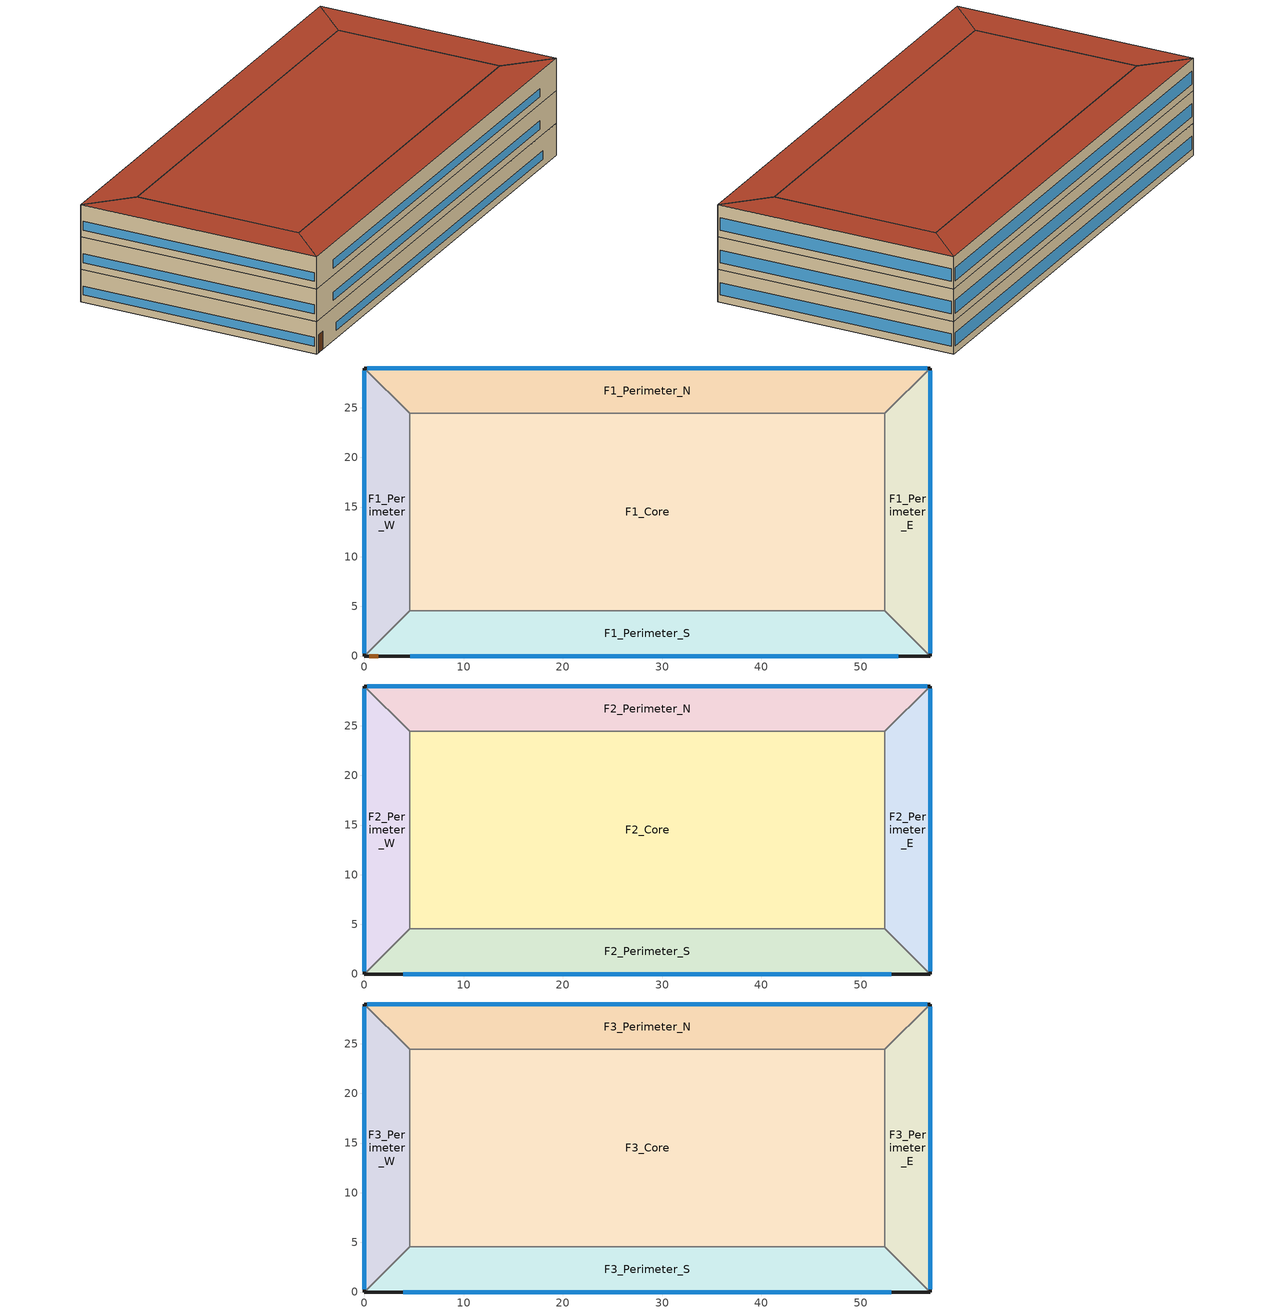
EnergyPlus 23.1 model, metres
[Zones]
F1_Perimeter_S
 floor ground (Slab): 4.57,4.57 52.43,4.57 57,0 0,0 z0
 wall outside (Exterior Wall): 0,0 57,0 z0:3.92
 wall to F1_Perimeter_E (Interior Wall): 57,0 52.43,4.57 z0:3.92
 wall to F1_Core (Interior Wall): 52.43,4.57 4.57,4.57 z0:3.92
 wall to F1_Perimeter_W (Interior Wall): 4.57,4.57 0,0 z0:3.92
 window (Window): 4.63,0 53.78,0 z0.9:1.9
 door (Exterior Door): 0.5,0 1.41,0 z0:2.13
F1_Perimeter_E
 floor ground (Slab): 52.43,4.57 52.43,24.43 57,29 57,0 z0
 wall outside (Exterior Wall): 57,0 57,29 z0:3.92
 wall to F1_Perimeter_N (Interior Wall): 57,29 52.43,24.43 z0:3.92
 wall to F1_Core (Interior Wall): 52.43,24.43 52.43,4.57 z0:3.92
 window (Window): 57,0.3 57,28.7 z0.9:2.38
F1_Perimeter_N
 floor ground (Slab): 52.43,24.43 4.57,24.43 0,29 57,29 z0
 wall outside (Exterior Wall): 57,29 0,29 z0:3.92
 wall to F1_Perimeter_W (Interior Wall): 0,29 4.57,24.43 z0:3.92
 wall to F1_Core (Interior Wall): 4.57,24.43 52.43,24.43 z0:3.92
 window (Window): 56.7,29 0.3,29 z0.9:2.45
F1_Perimeter_W
 floor ground (Slab): 4.57,24.43 4.57,4.57 0,0 0,29 z0
 wall outside (Exterior Wall): 0,29 0,0 z0:3.92
 wall to F1_Core (Interior Wall): 4.57,4.57 4.57,24.43 z0:3.92
 window (Window): 0,28.7 0,0.3 z0.9:1.94
F1_Core
 floor ground (Slab): 4.57,24.43 52.43,24.43 52.43,4.57 4.57,4.57 z0
F2_Perimeter_S
 floor to F1_Perimeter_S (Interior Floor): 4.57,4.57 52.43,4.57 57,0 0,0 z3.92
 wall outside (Exterior Wall): 0,0 57,0 z3.92:7.84
 wall to F2_Perimeter_E (Interior Wall): 57,0 52.43,4.57 z3.92:7.84
 wall to F2_Core (Interior Wall): 52.43,4.57 4.57,4.57 z3.92:7.84
 wall to F2_Perimeter_W (Interior Wall): 4.57,4.57 0,0 z3.92:7.84
 window (Window): 3.92,0 53.08,0 z4.82:5.82
F2_Perimeter_E
 floor to F1_Perimeter_E (Interior Floor): 52.43,4.57 52.43,24.43 57,29 57,0 z3.92
 wall outside (Exterior Wall): 57,0 57,29 z3.92:7.84
 wall to F2_Perimeter_N (Interior Wall): 57,29 52.43,24.43 z3.92:7.84
 wall to F2_Core (Interior Wall): 52.43,24.43 52.43,4.57 z3.92:7.84
 window (Window): 57,0.3 57,28.7 z4.82:6.3
F2_Perimeter_N
 floor to F1_Perimeter_N (Interior Floor): 52.43,24.43 4.57,24.43 0,29 57,29 z3.92
 wall outside (Exterior Wall): 57,29 0,29 z3.92:7.84
 wall to F2_Perimeter_W (Interior Wall): 0,29 4.57,24.43 z3.92:7.84
 wall to F2_Core (Interior Wall): 4.57,24.43 52.43,24.43 z3.92:7.84
 window (Window): 56.7,29 0.3,29 z4.82:6.37
F2_Perimeter_W
 floor to F1_Perimeter_W (Interior Floor): 4.57,24.43 4.57,4.57 0,0 0,29 z3.92
 wall outside (Exterior Wall): 0,29 0,0 z3.92:7.84
 wall to F2_Core (Interior Wall): 4.57,4.57 4.57,24.43 z3.92:7.84
 window (Window): 0,28.7 0,0.3 z4.82:5.86
F2_Core
 floor to F1_Core (Interior Floor): 4.57,24.43 52.43,24.43 52.43,4.57 4.57,4.57 z3.92
F3_Perimeter_S
 floor to F2_Perimeter_S (Interior Floor): 4.57,4.57 52.43,4.57 57,0 0,0 z7.84
 wall outside (Exterior Wall): 0,0 57,0 z7.84:11.76
 wall to F3_Perimeter_E (Interior Wall): 57,0 52.43,4.57 z7.84:11.76
 wall to F3_Core (Interior Wall): 52.43,4.57 4.57,4.57 z7.84:11.76
 wall to F3_Perimeter_W (Interior Wall): 4.57,4.57 0,0 z7.84:11.76
 window (Window): 3.92,0 53.08,0 z8.74:9.74
 roof outside (Roof): 0,0 57,0 52.43,4.57 4.57,4.57 z11.76
F3_Perimeter_E
 floor to F2_Perimeter_E (Interior Floor): 52.43,4.57 52.43,24.43 57,29 57,0 z7.84
 wall outside (Exterior Wall): 57,0 57,29 z7.84:11.76
 wall to F3_Perimeter_N (Interior Wall): 57,29 52.43,24.43 z7.84:11.76
 wall to F3_Core (Interior Wall): 52.43,24.43 52.43,4.57 z7.84:11.76
 window (Window): 57,0.3 57,28.7 z8.74:10.22
 roof outside (Roof): 57,0 57,29 52.43,24.43 52.43,4.57 z11.76
F3_Perimeter_N
 floor to F2_Perimeter_N (Interior Floor): 52.43,24.43 4.57,24.43 0,29 57,29 z7.84
 wall outside (Exterior Wall): 57,29 0,29 z7.84:11.76
 wall to F3_Perimeter_W (Interior Wall): 0,29 4.57,24.43 z7.84:11.76
 wall to F3_Core (Interior Wall): 4.57,24.43 52.43,24.43 z7.84:11.76
 window (Window): 56.7,29 0.3,29 z8.74:10.29
 roof outside (Roof): 57,29 0,29 4.57,24.43 52.43,24.43 z11.76
F3_Perimeter_W
 floor to F2_Perimeter_W (Interior Floor): 4.57,24.43 4.57,4.57 0,0 0,29 z7.84
 wall outside (Exterior Wall): 0,29 0,0 z7.84:11.76
 wall to F3_Core (Interior Wall): 4.57,4.57 4.57,24.43 z7.84:11.76
 window (Window): 0,28.7 0,0.3 z8.74:9.78
 roof outside (Roof): 0,29 0,0 4.57,4.57 4.57,24.43 z11.76
F3_Core
 floor to F2_Core (Interior Floor): 4.57,24.43 52.43,24.43 52.43,4.57 4.57,4.57 z7.84
 roof outside (Roof): 4.57,4.57 52.43,4.57 52.43,24.43 4.57,24.43 z11.76
[Building]
V05-medium-office-baltimore: 180, Suburbs, 0.04, 0.4, FullExterior, 25, 6
[Site:Location]
Baltimore MD: 39.17, -76.68, -5, 45
[Site:GroundTemperature:BuildingSurface]
10, 10.1, 13, 15.6, 18.2, 20.5, 21.7, 21.1, 19.2, 15.3, 13.5, 10
[SizingPeriod:DesignDay]
Baltimore Blt Washngtn IntL Ann Htg 99.6% Condns DB: 1, 21, WinterDesignDay, -10.6, 0, DefaultMultipliers, , Wetbulb, -10.6, , , , , 100786, 3.9, 290, No, No, No, ASHRAEClearSky, , , , , 0
Baltimore Blt Washngtn IntL Ann Clg .4% Condns DB=>MWB: 7, 21, SummerDesignDay, 34.4, 10.4, DefaultMultipliers, , Wetbulb, 23.9, , , , , 100786, 4.6, 280, No, No, No, ASHRAETau, , , 0.552, 1.769
[Material]
Carpet pad 12mm: MediumRough, 0.0127, 0.06, 288, 1380, 0.9, 0.6, 0.6
Cast concrete 200mm: MediumRough, 0.2, 1.73, 2243, 837, 0.9, 0.6, 0.6
Gypsum board 13mm: MediumRough, 0.0127, 0.16, 800, 1090, 0.9, 0.6, 0.6
Metal deck 1.5mm: MediumRough, 0.0015, 45, 7680, 418, 0.9, 0.6, 0.6
Polyiso board 100mm: MediumRough, 0.1, 0.024, 30, 1470, 0.9, 0.6, 0.6
Roof membrane 10mm: MediumRough, 0.0095, 0.16, 1121, 1460, 0.9, 0.6, 0.6
Stucco 25mm: MediumRough, 0.025, 0.72, 1856, 840, 0.9, 0.6, 0.6
XPS board 75mm: MediumRough, 0.075, 0.029, 35, 1400, 0.9, 0.6, 0.6
Door panel: MediumSmooth, 0.045, 0.15, 600, 1630, 0.9, 0.6, 0.6
[Construction]
Exterior Wall: Stucco 25mm, XPS board 75mm, Cast concrete 200mm, Gypsum board 13mm
Roof: Roof membrane 10mm, Polyiso board 100mm, Metal deck 1.5mm
Slab: Cast concrete 200mm, Carpet pad 12mm
Interior Floor: Cast concrete 200mm
Interior Wall: Gypsum board 13mm, Gypsum board 13mm
Window: Glazing
Exterior Door: Door panel
[WindowMaterial:SimpleGlazingSystem]
Glazing: 2.2, 0.31, 0.55
[Zone]
F1_Perimeter_S; F1_Perimeter_E; F1_Perimeter_N; F1_Perimeter_W; F1_Core; F2_Perimeter_S; F2_Perimeter_E; F2_Perimeter_N; F2_Perimeter_W; F2_Core; F3_Perimeter_S; F3_Perimeter_E; F3_Perimeter_N; F3_Perimeter_W; F3_Core: 0, 0, 0, 0, 1, 1, autocalculate, autocalculate, autocalculate, , , Yes
[People]
F1_Perimeter_S People: F1_Perimeter_S, Occupancy Schedule, People, 15.1189, , , 0.3, autocalculate, Activity Schedule
F1_Perimeter_E People: F1_Perimeter_E, Occupancy Schedule, People, 7.0447, , , 0.3, autocalculate, Activity Schedule
F1_Perimeter_N People: F1_Perimeter_N, Occupancy Schedule, People, 15.1189, , , 0.3, autocalculate, Activity Schedule
F1_Perimeter_W People: F1_Perimeter_W, Occupancy Schedule, People, 7.0447, , , 0.3, autocalculate, Activity Schedule
F1_Core People: F1_Core, Occupancy Schedule, People, 59.976, , , 0.3, autocalculate, Activity Schedule
F2_Perimeter_S People: F2_Perimeter_S, Occupancy Schedule, People, 15.1189, , , 0.3, autocalculate, Activity Schedule
F2_Perimeter_E People: F2_Perimeter_E, Occupancy Schedule, People, 7.0447, , , 0.3, autocalculate, Activity Schedule
F2_Perimeter_N People: F2_Perimeter_N, Occupancy Schedule, People, 15.1189, , , 0.3, autocalculate, Activity Schedule
F2_Perimeter_W People: F2_Perimeter_W, Occupancy Schedule, People, 7.0447, , , 0.3, autocalculate, Activity Schedule
F2_Core People: F2_Core, Occupancy Schedule, People, 59.976, , , 0.3, autocalculate, Activity Schedule
F3_Perimeter_S People: F3_Perimeter_S, Occupancy Schedule, People, 15.1189, , , 0.3, autocalculate, Activity Schedule
F3_Perimeter_E People: F3_Perimeter_E, Occupancy Schedule, People, 7.0447, , , 0.3, autocalculate, Activity Schedule
F3_Perimeter_N People: F3_Perimeter_N, Occupancy Schedule, People, 15.1189, , , 0.3, autocalculate, Activity Schedule
F3_Perimeter_W People: F3_Perimeter_W, Occupancy Schedule, People, 7.0447, , , 0.3, autocalculate, Activity Schedule
F3_Core People: F3_Core, Occupancy Schedule, People, 59.976, , , 0.3, autocalculate, Activity Schedule
[Lights]
F1_Perimeter_S Lights: F1_Perimeter_S, Lighting Schedule, Watts/Area, , 8.15, , 0, 0.42, 0.18
F1_Perimeter_E Lights: F1_Perimeter_E, Lighting Schedule, Watts/Area, , 8.15, , 0, 0.42, 0.18
F1_Perimeter_N Lights: F1_Perimeter_N, Lighting Schedule, Watts/Area, , 8.15, , 0, 0.42, 0.18
F1_Perimeter_W Lights: F1_Perimeter_W, Lighting Schedule, Watts/Area, , 8.15, , 0, 0.42, 0.18
F1_Core Lights: F1_Core, Lighting Schedule, Watts/Area, , 8.15, , 0, 0.42, 0.18
F2_Perimeter_S Lights: F2_Perimeter_S, Lighting Schedule, Watts/Area, , 8.15, , 0, 0.42, 0.18
F2_Perimeter_E Lights: F2_Perimeter_E, Lighting Schedule, Watts/Area, , 8.15, , 0, 0.42, 0.18
F2_Perimeter_N Lights: F2_Perimeter_N, Lighting Schedule, Watts/Area, , 8.15, , 0, 0.42, 0.18
F2_Perimeter_W Lights: F2_Perimeter_W, Lighting Schedule, Watts/Area, , 8.15, , 0, 0.42, 0.18
F2_Core Lights: F2_Core, Lighting Schedule, Watts/Area, , 8.15, , 0, 0.42, 0.18
F3_Perimeter_S Lights: F3_Perimeter_S, Lighting Schedule, Watts/Area, , 8.15, , 0, 0.42, 0.18
F3_Perimeter_E Lights: F3_Perimeter_E, Lighting Schedule, Watts/Area, , 8.15, , 0, 0.42, 0.18
F3_Perimeter_N Lights: F3_Perimeter_N, Lighting Schedule, Watts/Area, , 8.15, , 0, 0.42, 0.18
F3_Perimeter_W Lights: F3_Perimeter_W, Lighting Schedule, Watts/Area, , 8.15, , 0, 0.42, 0.18
F3_Core Lights: F3_Core, Lighting Schedule, Watts/Area, , 8.15, , 0, 0.42, 0.18
[ElectricEquipment]
F1_Perimeter_S Equipment: F1_Perimeter_S, Equipment Schedule, Watts/Area, , 6.37, , 0, 0.5, 0
F1_Perimeter_E Equipment: F1_Perimeter_E, Equipment Schedule, Watts/Area, , 6.37, , 0, 0.5, 0
F1_Perimeter_N Equipment: F1_Perimeter_N, Equipment Schedule, Watts/Area, , 6.37, , 0, 0.5, 0
F1_Perimeter_W Equipment: F1_Perimeter_W, Equipment Schedule, Watts/Area, , 6.37, , 0, 0.5, 0
F1_Core Equipment: F1_Core, Equipment Schedule, Watts/Area, , 6.37, , 0, 0.5, 0
F2_Perimeter_S Equipment: F2_Perimeter_S, Equipment Schedule, Watts/Area, , 6.37, , 0, 0.5, 0
F2_Perimeter_E Equipment: F2_Perimeter_E, Equipment Schedule, Watts/Area, , 6.37, , 0, 0.5, 0
F2_Perimeter_N Equipment: F2_Perimeter_N, Equipment Schedule, Watts/Area, , 6.37, , 0, 0.5, 0
F2_Perimeter_W Equipment: F2_Perimeter_W, Equipment Schedule, Watts/Area, , 6.37, , 0, 0.5, 0
F2_Core Equipment: F2_Core, Equipment Schedule, Watts/Area, , 6.37, , 0, 0.5, 0
F3_Perimeter_S Equipment: F3_Perimeter_S, Equipment Schedule, Watts/Area, , 6.37, , 0, 0.5, 0
F3_Perimeter_E Equipment: F3_Perimeter_E, Equipment Schedule, Watts/Area, , 6.37, , 0, 0.5, 0
F3_Perimeter_N Equipment: F3_Perimeter_N, Equipment Schedule, Watts/Area, , 6.37, , 0, 0.5, 0
F3_Perimeter_W Equipment: F3_Perimeter_W, Equipment Schedule, Watts/Area, , 6.37, , 0, 0.5, 0
F3_Core Equipment: F3_Core, Equipment Schedule, Watts/Area, , 6.37, , 0, 0.5, 0
[ZoneInfiltration:DesignFlowRate]
F1_Perimeter_S Infiltration: F1_Perimeter_S, Always On, AirChanges/Hour, , , , 0.18, 1, 0, 0, 0
F1_Perimeter_E Infiltration: F1_Perimeter_E, Always On, AirChanges/Hour, , , , 0.18, 1, 0, 0, 0
F1_Perimeter_N Infiltration: F1_Perimeter_N, Always On, AirChanges/Hour, , , , 0.18, 1, 0, 0, 0
F1_Perimeter_W Infiltration: F1_Perimeter_W, Always On, AirChanges/Hour, , , , 0.18, 1, 0, 0, 0
F1_Core Infiltration: F1_Core, Always On, AirChanges/Hour, , , , 0.18, 1, 0, 0, 0
F2_Perimeter_S Infiltration: F2_Perimeter_S, Always On, AirChanges/Hour, , , , 0.18, 1, 0, 0, 0
F2_Perimeter_E Infiltration: F2_Perimeter_E, Always On, AirChanges/Hour, , , , 0.18, 1, 0, 0, 0
F2_Perimeter_N Infiltration: F2_Perimeter_N, Always On, AirChanges/Hour, , , , 0.18, 1, 0, 0, 0
F2_Perimeter_W Infiltration: F2_Perimeter_W, Always On, AirChanges/Hour, , , , 0.18, 1, 0, 0, 0
F2_Core Infiltration: F2_Core, Always On, AirChanges/Hour, , , , 0.18, 1, 0, 0, 0
F3_Perimeter_S Infiltration: F3_Perimeter_S, Always On, AirChanges/Hour, , , , 0.18, 1, 0, 0, 0
F3_Perimeter_E Infiltration: F3_Perimeter_E, Always On, AirChanges/Hour, , , , 0.18, 1, 0, 0, 0
F3_Perimeter_N Infiltration: F3_Perimeter_N, Always On, AirChanges/Hour, , , , 0.18, 1, 0, 0, 0
F3_Perimeter_W Infiltration: F3_Perimeter_W, Always On, AirChanges/Hour, , , , 0.18, 1, 0, 0, 0
F3_Core Infiltration: F3_Core, Always On, AirChanges/Hour, , , , 0.18, 1, 0, 0, 0
[HVACTemplate:Thermostat]
Thermostat: Heating Setpoint, , Cooling Setpoint
[HVACTemplate:Zone:Unitary]
F1_Perimeter_S: F1_Perimeter_S PSZ-HP, Thermostat, autosize, , , Flow/Person, 0.00236
F1_Perimeter_E: F1_Perimeter_E PSZ-HP, Thermostat, autosize, , , Flow/Person, 0.00236
F1_Perimeter_N: F1_Perimeter_N PSZ-HP, Thermostat, autosize, , , Flow/Person, 0.00236
F1_Perimeter_W: F1_Perimeter_W PSZ-HP, Thermostat, autosize, , , Flow/Person, 0.00236
F1_Core: F1_Core PSZ-HP, Thermostat, autosize, , , Flow/Person, 0.00236
F2_Perimeter_S: F2_Perimeter_S PSZ-HP, Thermostat, autosize, , , Flow/Person, 0.00236
F2_Perimeter_E: F2_Perimeter_E PSZ-HP, Thermostat, autosize, , , Flow/Person, 0.00236
F2_Perimeter_N: F2_Perimeter_N PSZ-HP, Thermostat, autosize, , , Flow/Person, 0.00236
F2_Perimeter_W: F2_Perimeter_W PSZ-HP, Thermostat, autosize, , , Flow/Person, 0.00236
F2_Core: F2_Core PSZ-HP, Thermostat, autosize, , , Flow/Person, 0.00236
F3_Perimeter_S: F3_Perimeter_S PSZ-HP, Thermostat, autosize, , , Flow/Person, 0.00236
F3_Perimeter_E: F3_Perimeter_E PSZ-HP, Thermostat, autosize, , , Flow/Person, 0.00236
F3_Perimeter_N: F3_Perimeter_N PSZ-HP, Thermostat, autosize, , , Flow/Person, 0.00236
F3_Perimeter_W: F3_Perimeter_W PSZ-HP, Thermostat, autosize, , , Flow/Person, 0.00236
F3_Core: F3_Core PSZ-HP, Thermostat, autosize, , , Flow/Person, 0.00236
[HVACTemplate:System:UnitaryHeatPump:AirToAir]
F1_Perimeter_S PSZ-HP: , F1_Perimeter_S, autosize, autosize, , , BlowThrough, 0.6, 500, 0.9, , SingleSpeedDX, , 12.8, autosize, autosize, 3.59, SingleSpeedDXHeatPump, , 45, autosize, 3.59, -8, , , , , Electric, , autosize, , , , autosize, autosize, , NoEconomizer
F1_Perimeter_E PSZ-HP: , F1_Perimeter_E, autosize, autosize, , , BlowThrough, 0.6, 500, 0.9, , SingleSpeedDX, , 12.8, autosize, autosize, 3.59, SingleSpeedDXHeatPump, , 45, autosize, 3.59, -8, , , , , Electric, , autosize, , , , autosize, autosize, , NoEconomizer
F1_Perimeter_N PSZ-HP: , F1_Perimeter_N, autosize, autosize, , , BlowThrough, 0.6, 500, 0.9, , SingleSpeedDX, , 12.8, autosize, autosize, 3.59, SingleSpeedDXHeatPump, , 45, autosize, 3.59, -8, , , , , Electric, , autosize, , , , autosize, autosize, , NoEconomizer
F1_Perimeter_W PSZ-HP: , F1_Perimeter_W, autosize, autosize, , , BlowThrough, 0.6, 500, 0.9, , SingleSpeedDX, , 12.8, autosize, autosize, 3.59, SingleSpeedDXHeatPump, , 45, autosize, 3.59, -8, , , , , Electric, , autosize, , , , autosize, autosize, , NoEconomizer
F1_Core PSZ-HP: , F1_Core, autosize, autosize, , , BlowThrough, 0.6, 500, 0.9, , SingleSpeedDX, , 12.8, autosize, autosize, 3.59, SingleSpeedDXHeatPump, , 45, autosize, 3.59, -8, , , , , Electric, , autosize, , , , autosize, autosize, , NoEconomizer
F2_Perimeter_S PSZ-HP: , F2_Perimeter_S, autosize, autosize, , , BlowThrough, 0.6, 500, 0.9, , SingleSpeedDX, , 12.8, autosize, autosize, 3.59, SingleSpeedDXHeatPump, , 45, autosize, 3.59, -8, , , , , Electric, , autosize, , , , autosize, autosize, , NoEconomizer
F2_Perimeter_E PSZ-HP: , F2_Perimeter_E, autosize, autosize, , , BlowThrough, 0.6, 500, 0.9, , SingleSpeedDX, , 12.8, autosize, autosize, 3.59, SingleSpeedDXHeatPump, , 45, autosize, 3.59, -8, , , , , Electric, , autosize, , , , autosize, autosize, , NoEconomizer
F2_Perimeter_N PSZ-HP: , F2_Perimeter_N, autosize, autosize, , , BlowThrough, 0.6, 500, 0.9, , SingleSpeedDX, , 12.8, autosize, autosize, 3.59, SingleSpeedDXHeatPump, , 45, autosize, 3.59, -8, , , , , Electric, , autosize, , , , autosize, autosize, , NoEconomizer
F2_Perimeter_W PSZ-HP: , F2_Perimeter_W, autosize, autosize, , , BlowThrough, 0.6, 500, 0.9, , SingleSpeedDX, , 12.8, autosize, autosize, 3.59, SingleSpeedDXHeatPump, , 45, autosize, 3.59, -8, , , , , Electric, , autosize, , , , autosize, autosize, , NoEconomizer
F2_Core PSZ-HP: , F2_Core, autosize, autosize, , , BlowThrough, 0.6, 500, 0.9, , SingleSpeedDX, , 12.8, autosize, autosize, 3.59, SingleSpeedDXHeatPump, , 45, autosize, 3.59, -8, , , , , Electric, , autosize, , , , autosize, autosize, , NoEconomizer
F3_Perimeter_S PSZ-HP: , F3_Perimeter_S, autosize, autosize, , , BlowThrough, 0.6, 500, 0.9, , SingleSpeedDX, , 12.8, autosize, autosize, 3.59, SingleSpeedDXHeatPump, , 45, autosize, 3.59, -8, , , , , Electric, , autosize, , , , autosize, autosize, , NoEconomizer
F3_Perimeter_E PSZ-HP: , F3_Perimeter_E, autosize, autosize, , , BlowThrough, 0.6, 500, 0.9, , SingleSpeedDX, , 12.8, autosize, autosize, 3.59, SingleSpeedDXHeatPump, , 45, autosize, 3.59, -8, , , , , Electric, , autosize, , , , autosize, autosize, , NoEconomizer
F3_Perimeter_N PSZ-HP: , F3_Perimeter_N, autosize, autosize, , , BlowThrough, 0.6, 500, 0.9, , SingleSpeedDX, , 12.8, autosize, autosize, 3.59, SingleSpeedDXHeatPump, , 45, autosize, 3.59, -8, , , , , Electric, , autosize, , , , autosize, autosize, , NoEconomizer
F3_Perimeter_W PSZ-HP: , F3_Perimeter_W, autosize, autosize, , , BlowThrough, 0.6, 500, 0.9, , SingleSpeedDX, , 12.8, autosize, autosize, 3.59, SingleSpeedDXHeatPump, , 45, autosize, 3.59, -8, , , , , Electric, , autosize, , , , autosize, autosize, , NoEconomizer
F3_Core PSZ-HP: , F3_Core, autosize, autosize, , , BlowThrough, 0.6, 500, 0.9, , SingleSpeedDX, , 12.8, autosize, autosize, 3.59, SingleSpeedDXHeatPump, , 45, autosize, 3.59, -8, , , , , Electric, , autosize, , , , autosize, autosize, , NoEconomizer
[Schedule:Compact]
Occupancy Schedule: Fraction, Through: 12/31, For: Weekdays SummerDesignDay WinterDesignDay, Until: 07:00, 0, Until: 18:00, 0.95, Until: 24:00, 0, For: Saturday, Until: 08:00, 0, Until: 12:00, 0.95, Until: 24:00, 0, For: Sunday Holidays AllOtherDays, Until: 24:00, 0
Lighting Schedule: Fraction, Through: 12/31, For: Weekdays SummerDesignDay WinterDesignDay, Until: 07:00, 0.05, Until: 18:00, 0.9, Until: 24:00, 0.05, For: Saturday, Until: 08:00, 0.05, Until: 12:00, 0.9, Until: 24:00, 0.05, For: Sunday Holidays AllOtherDays, Until: 24:00, 0.05
Equipment Schedule: Fraction, Through: 12/31, For: Weekdays SummerDesignDay WinterDesignDay, Until: 07:00, 0.3, Until: 18:00, 0.9, Until: 24:00, 0.3, For: Saturday, Until: 08:00, 0.3, Until: 12:00, 0.9, Until: 24:00, 0.3, For: Sunday Holidays AllOtherDays, Until: 24:00, 0.3
Activity Schedule: Any Number, Through: 12/31, For: AllDays, Until: 24:00, 120
Always On: Fraction, Through: 12/31, For: AllDays, Until: 24:00, 1
Heating Setpoint: Temperature, Through: 12/31, For: Weekdays, Until: 05:00, 15.6, Until: 18:00, 21, Until: 24:00, 15.6, For: Saturday, Until: 06:00, 15.6, Until: 12:00, 21, Until: 24:00, 15.6, For: SummerDesignDay WinterDesignDay, Until: 24:00, 21, For: Sunday Holidays AllOtherDays, Until: 24:00, 15.6
Cooling Setpoint: Temperature, Through: 12/31, For: Weekdays, Until: 05:00, 29.4, Until: 18:00, 24, Until: 24:00, 29.4, For: Saturday, Until: 06:00, 29.4, Until: 12:00, 24, Until: 24:00, 29.4, For: SummerDesignDay WinterDesignDay, Until: 24:00, 24, For: Sunday Holidays AllOtherDays, Until: 24:00, 29.4
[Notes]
source: assumed (half the monthly mean air temperature plus 9 C)
